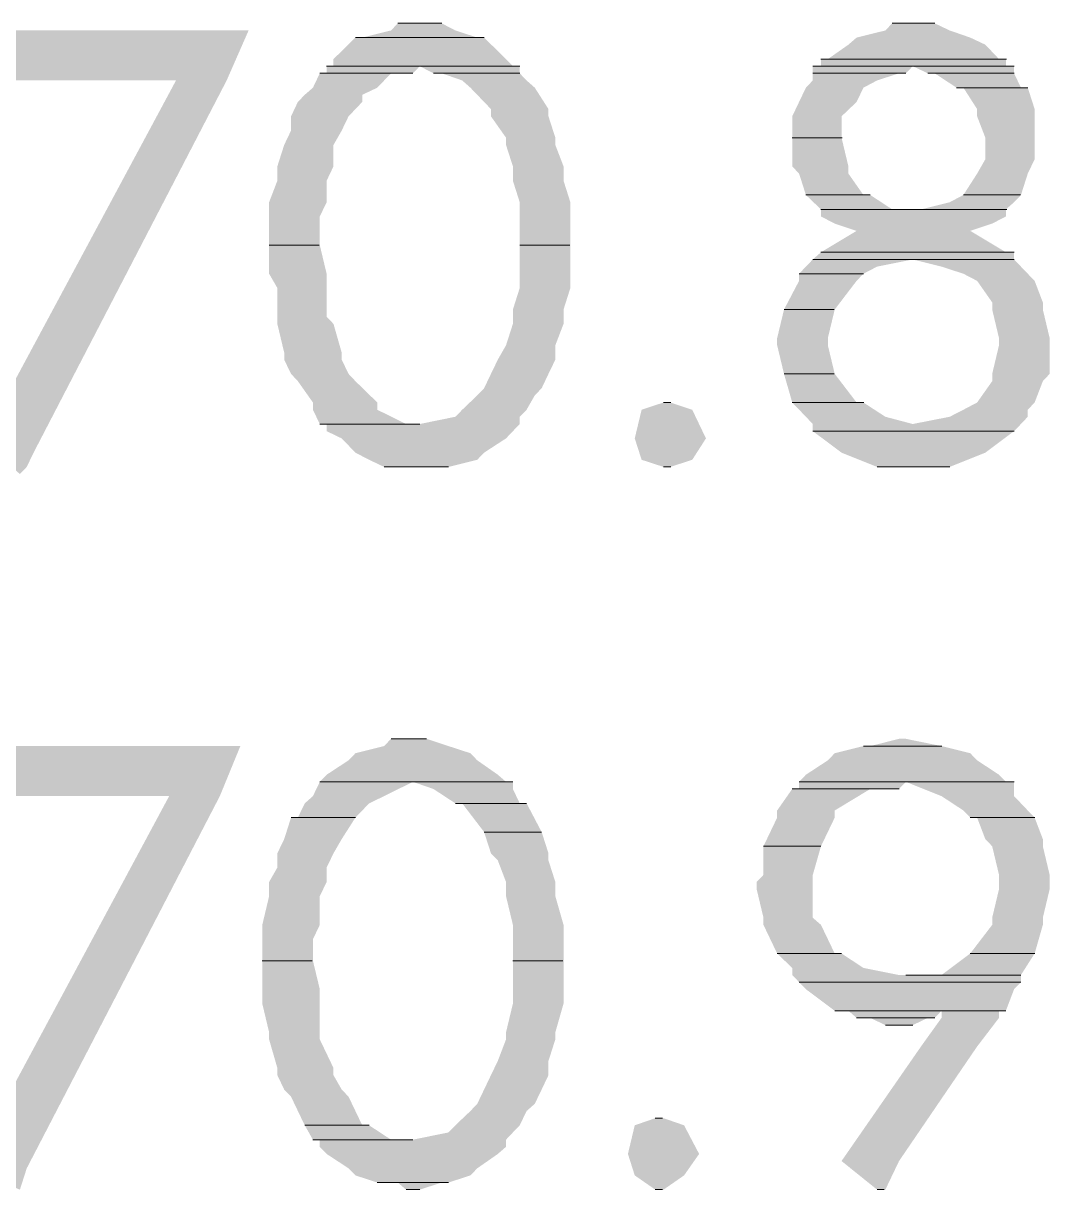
# Model space of a CAD drawing. Header units: inches. Extents: x 0.9 to 46, y 0.8 to 32.4.
# Drawn here: x 45.3018 to 45.5409, y 24.7329 to 25.0045 of the extents above; entities that cross this region are included whole.
import ezdxf

# ---------------------------------------------------------------- set-up
doc = ezdxf.new("R2010")
doc.units = ezdxf.units.IN
doc.header["$MEASUREMENT"] = 0
doc.layers.add('PDF_Geometry', color=7, linetype='Continuous')
doc.layers.add('PDF_Solid Fills', color=7, linetype='Continuous')

msp = doc.modelspace()

# ---------------------------------------------------------------- linework, layer by layer
at = {"layer": 'PDF_Geometry', "lineweight": 20}
for points in [[(45.39097, 25.00453), (45.38905, 25.00453), (45.39927, 25.00453)], [(45.39416, 25.00453), (45.39097, 25.00453), (45.39735, 25.00453)], [(45.39097, 25.00453), (45.39927, 25.00453)], [(45.50583, 25.00453), (45.50423, 25.00453), (45.51413, 25.00453)], [(45.50902, 25.00453), (45.50583, 25.00453), (45.51253, 25.00453)], [(45.50583, 25.00453), (45.51413, 25.00453)], [(45.38076, 25.00121), (45.37917, 25.00121), (45.40915, 25.00121)], [(45.38076, 25.00121), (45.40915, 25.00121)], [(45.37406, 24.99455), (45.37246, 24.99455), (45.39416, 24.99455)], [(45.37406, 24.99455), (45.41586, 24.99455), (45.39416, 24.99455)], [(45.41586, 24.99455), (45.39416, 24.99455), (45.41745, 24.99455)], [(45.48764, 24.99455), (45.48573, 24.99455), (45.50902, 24.99455)], [(45.48924, 24.9962), (45.48764, 24.9962), (45.49594, 24.9962)], [(45.48764, 24.99455), (45.50902, 24.99455)], [(45.48924, 24.9962), (45.49091, 24.9962)], [(45.48924, 24.9962), (45.53072, 24.9962)], [(45.48924, 24.9962), (45.53072, 24.9962)], [(45.48924, 24.9962), (45.49424, 24.9962)], [(45.48924, 24.9962), (45.49403, 24.9962)], [(45.48924, 24.9962), (45.49594, 24.9962)], [(45.49084, 24.9962), (45.53072, 24.9962)], [(45.49084, 24.9962), (45.53083, 24.9962)], [(45.49403, 24.9962), (45.53072, 24.9962)], [(45.49403, 24.9962), (45.53069, 24.9962)], [(45.50072, 24.99455), (45.53263, 24.99455)], [(45.50072, 24.99455), (45.53263, 24.99455)], [(45.37246, 24.99289), (45.37087, 24.99289), (45.38746, 24.99289)], [(45.37246, 24.99289), (45.39256, 24.99289), (45.38746, 24.99289)], [(45.39735, 24.99289), (45.41745, 24.99289)], [(45.39735, 24.99289), (45.41735, 24.99289)], [(45.48573, 24.99289), (45.50573, 24.99289)], [(45.48573, 24.99289), (45.50742, 24.99289), (45.50583, 24.99289)], [(45.51253, 24.99289), (45.53263, 24.99289)], [(45.51253, 24.99289), (45.53253, 24.99289)], [(45.51923, 24.98954), (45.53582, 24.98954)], [(45.51923, 24.98954), (45.53582, 24.98954)], [(45.48094, 24.97789), (45.49261, 24.97789)], [(45.48094, 24.97789), (45.49261, 24.97789)], [(45.48413, 24.96455), (45.49913, 24.96455)], [(45.48413, 24.96455), (45.49913, 24.96455)], [(45.52082, 24.96455), (45.53415, 24.96455)], [(45.52082, 24.96455), (45.53415, 24.96455)], [(45.48764, 24.9612), (45.50598, 24.9612)], [(45.48764, 24.9612), (45.50583, 24.9612)], [(45.48764, 24.9612), (45.50931, 24.9612)], [(45.48764, 24.9612), (45.50902, 24.9612)], [(45.51094, 24.9612), (45.50902, 24.9612), (45.53072, 24.9612)], [(45.51094, 24.9612), (45.53094, 24.9612)], [(45.35906, 24.95288), (45.37073, 24.95288)], [(45.35906, 24.95288), (45.37073, 24.95288)], [(45.41745, 24.95288), (45.42912, 24.95288)], [(45.41745, 24.95288), (45.42912, 24.95288)], [(45.48764, 24.95122), (45.53098, 24.95122)], [(45.48764, 24.95122), (45.53098, 24.95122)], [(45.48764, 24.95122), (45.51764, 24.95122)], [(45.48764, 24.95122), (45.53072, 24.95122), (45.51763, 24.95122)], [(45.52912, 24.95122), (45.51763, 24.95122), (45.53263, 24.95122)], [(45.52912, 24.95122), (45.53079, 24.95122)], [(45.52912, 24.95122), (45.53263, 24.95122)], [(45.48573, 24.94953), (45.50906, 24.94953)], [(45.48573, 24.94953), (45.51413, 24.94953), (45.50902, 24.94953)], [(45.51413, 24.94953), (45.50902, 24.94953), (45.53263, 24.94953)], [(45.51413, 24.94953), (45.53246, 24.94953)], [(45.48254, 24.94621), (45.49753, 24.94621)], [(45.48254, 24.94621), (45.49753, 24.94621)], [(45.47903, 24.93788), (45.49071, 24.93788)], [(45.47903, 24.93788), (45.49071, 24.93788)], [(45.47903, 24.92289), (45.49071, 24.92289)], [(45.47903, 24.92289), (45.49071, 24.92289)], [(45.45095, 24.91622), (45.45262, 24.91622)], [(45.48094, 24.91622), (45.49761, 24.91622)], [(45.48094, 24.91622), (45.49753, 24.91622)], [(45.37087, 24.91121), (45.39416, 24.91121)], [(45.37087, 24.91121), (45.39416, 24.91121)], [(45.48573, 24.90955), (45.52739, 24.90955)], [(45.48573, 24.90955), (45.52753, 24.90955)], [(45.48573, 24.90955), (45.5324, 24.90955)], [(45.48573, 24.90955), (45.53263, 24.90955)], [(45.52242, 24.90955), (45.53263, 24.90955)], [(45.52242, 24.90955), (45.53243, 24.90955)], [(45.52753, 24.90955), (45.53254, 24.90955)], [(45.38586, 24.90122), (45.40086, 24.90122)], [(45.38586, 24.90122), (45.40086, 24.90122)], [(45.38905, 24.90122), (45.40086, 24.90122), (45.39416, 24.90122)], [(45.45095, 24.90122), (45.45262, 24.90122)], [(45.50072, 24.90122), (45.51413, 24.90122)], [(45.50072, 24.90122), (45.51763, 24.90122), (45.51413, 24.90122)], [(45.50423, 24.90122), (45.51413, 24.90122), (45.50902, 24.90122)], [(45.38905, 24.83789), (45.38746, 24.83789), (45.39575, 24.83789)], [(45.39256, 24.83789), (45.38905, 24.83789), (45.39416, 24.83789)], [(45.38905, 24.83789), (45.39575, 24.83789)], [(45.49913, 24.8362), (45.49753, 24.8362), (45.51572, 24.8362)], [(45.49913, 24.8362), (45.51579, 24.8362)], [(45.37087, 24.82787), (45.40753, 24.82787)], [(45.37087, 24.82787), (45.41426, 24.82787), (45.40756, 24.82787)], [(45.37087, 24.82787), (45.40421, 24.82787)], [(45.37087, 24.82787), (45.40756, 24.82787), (45.40405, 24.82787)], [(45.37087, 24.82787), (45.39254, 24.82787)], [(45.37087, 24.82787), (45.40405, 24.82787), (45.39256, 24.82787)], [(45.40405, 24.82787), (45.39256, 24.82787), (45.41586, 24.82787)], [(45.40756, 24.82787), (45.40405, 24.82787), (45.41426, 24.82787)], [(45.40405, 24.82787), (45.41586, 24.82787)], [(45.40756, 24.82787), (45.41423, 24.82787)], [(45.40756, 24.82787), (45.41423, 24.82787)], [(45.48254, 24.82621), (45.48094, 24.82621), (45.49913, 24.82621)], [(45.48254, 24.82787), (45.50754, 24.82787)], [(45.48254, 24.82787), (45.53087, 24.82787)], [(45.48254, 24.82787), (45.53087, 24.82787)], [(45.48254, 24.82787), (45.53263, 24.82787)], [(45.48254, 24.82787), (45.53263, 24.82787)], [(45.48254, 24.82621), (45.50583, 24.82621), (45.49913, 24.82621)], [(45.40246, 24.82286), (45.41905, 24.82286)], [(45.40246, 24.82286), (45.41905, 24.82286)], [(45.36576, 24.81954), (45.36417, 24.81954), (45.37917, 24.81954)], [(45.36576, 24.81954), (45.3791, 24.81954)], [(45.52242, 24.81954), (45.53742, 24.81954)], [(45.52242, 24.81954), (45.53743, 24.81954)], [(45.40915, 24.81619), (45.42249, 24.81619)], [(45.40915, 24.81619), (45.42249, 24.81619)], [(45.47424, 24.81287), (45.48758, 24.81287)], [(45.47424, 24.81287), (45.48758, 24.81287)], [(45.47743, 24.78789), (45.49243, 24.78789)], [(45.47743, 24.78789), (45.49243, 24.78789)], [(45.52242, 24.78789), (45.53743, 24.78789)], [(45.52242, 24.78789), (45.53743, 24.78789)], [(45.35747, 24.7862), (45.36913, 24.7862)], [(45.35747, 24.7862), (45.36913, 24.7862)], [(45.41586, 24.7862), (45.42752, 24.7862)], [(45.41586, 24.7862), (45.42752, 24.7862)], [(45.51572, 24.78288), (45.50742, 24.78288), (45.53423, 24.78288)], [(45.51572, 24.78288), (45.53405, 24.78288)], [(45.48254, 24.78122), (45.5342, 24.78122)], [(45.48254, 24.78122), (45.53423, 24.78122)], [(45.48254, 24.78122), (45.5342, 24.78122)], [(45.48254, 24.78122), (45.5342, 24.78122)], [(45.52082, 24.78122), (45.53415, 24.78122)], [(45.49084, 24.77456), (45.52912, 24.77456)], [(45.49084, 24.77456), (45.53072, 24.77456), (45.52912, 24.77456)], [(45.49243, 24.77456), (45.51572, 24.77456)], [(45.49243, 24.77456), (45.52912, 24.77456), (45.51572, 24.77456)], [(45.51572, 24.77456), (45.52906, 24.77456)], [(45.49594, 24.7729), (45.51253, 24.7729)], [(45.49594, 24.7729), (45.51413, 24.7729), (45.51253, 24.7729)], [(45.49753, 24.7729), (45.51253, 24.7729)], [(45.49753, 24.7729), (45.51254, 24.7729)], [(45.50264, 24.77121), (45.50902, 24.77121), (45.50583, 24.77121)], [(45.44904, 24.74954), (45.45071, 24.74954)], [(45.36736, 24.74788), (45.38235, 24.74788)], [(45.36736, 24.74788), (45.38236, 24.74788)], [(45.36927, 24.74453), (45.39256, 24.74453)], [(45.36927, 24.74453), (45.39256, 24.74453)], [(45.38427, 24.73455), (45.39927, 24.73455)], [(45.38427, 24.73455), (45.40086, 24.73455), (45.39927, 24.73455)], [(45.39097, 24.73289), (45.39416, 24.73289), (45.39256, 24.73289)], [(45.44904, 24.73289), (45.45071, 24.73289)], [(45.50072, 24.73289), (45.50239, 24.73289)]]:
    msp.add_lwpolyline(points, close=True, dxfattribs=at)
at = {"layer": 'PDF_Solid Fills', "lineweight": 20, "transparency": 33554559}
for points in [[(45.28408, 25.00287), (45.28408, 24.99123), (45.34917, 24.99123)], [(45.28408, 25.00287), (45.35428, 25.00287), (45.34917, 24.99123)], [(45.38746, 25.00287), (45.38076, 25.00121), (45.40756, 25.00121)], [(45.38905, 25.00453), (45.38746, 25.00287), (45.40246, 25.00287)], [(45.38746, 25.00287), (45.40246, 25.00287), (45.40756, 25.00121)], [(45.38905, 25.00453), (45.39927, 25.00453), (45.40246, 25.00287)], [(45.50264, 25.00287), (45.49594, 25.00121), (45.52242, 25.00121)], [(45.50423, 25.00453), (45.50264, 25.00287), (45.51763, 25.00287)], [(45.50264, 25.00287), (45.51763, 25.00287), (45.52242, 25.00121)], [(45.50423, 25.00453), (45.51413, 25.00453), (45.51763, 25.00287)], [(45.37917, 25.00121), (45.37406, 24.9962), (45.41426, 24.9962)], [(45.37917, 25.00121), (45.40915, 25.00121), (45.41426, 24.9962)], [(45.49403, 24.99956), (45.48924, 24.9962), (45.52912, 24.9962)], [(45.49594, 25.00121), (45.49403, 24.99956), (45.52593, 24.99956)], [(45.49403, 24.99956), (45.52593, 24.99956), (45.52912, 24.9962)], [(45.49594, 25.00121), (45.52242, 25.00121), (45.52593, 24.99956)], [(45.37246, 24.99455), (45.37246, 24.99289), (45.39256, 24.99289)], [(45.37246, 24.99455), (45.39416, 24.99455), (45.39256, 24.99289)], [(45.37406, 24.9962), (45.37406, 24.99455), (45.41586, 24.99455)], [(45.37406, 24.9962), (45.41426, 24.9962), (45.41586, 24.99455)], [(45.39416, 24.99455), (45.39735, 24.99289), (45.41745, 24.99289)], [(45.39416, 24.99455), (45.41745, 24.99455), (45.41745, 24.99289)], [(45.48573, 24.99455), (45.48573, 24.99289), (45.50742, 24.99289)], [(45.48573, 24.99455), (45.50902, 24.99455), (45.50742, 24.99289)], [(45.48764, 24.9962), (45.48764, 24.99455), (45.50072, 24.99455)], [(45.48764, 24.9962), (45.49594, 24.9962), (45.50072, 24.99455)], [(45.49594, 24.9962), (45.50072, 24.99455), (45.53072, 24.99455)], [(45.49594, 24.9962), (45.53072, 24.9962), (45.53072, 24.99455)], [(45.50902, 24.99455), (45.51253, 24.99289), (45.53263, 24.99289)], [(45.50902, 24.99455), (45.53263, 24.99455), (45.53263, 24.99289)], [(45.37087, 24.99289), (45.36927, 24.98954), (45.38427, 24.98954)], [(45.37087, 24.99289), (45.38746, 24.99289), (45.38427, 24.98954)], [(45.39927, 24.99289), (45.40405, 24.99123), (45.41905, 24.99123)], [(45.39927, 24.99289), (45.41745, 24.99289), (45.41905, 24.99123)], [(45.48573, 24.99289), (45.48573, 24.99123), (45.50072, 24.99123)], [(45.48573, 24.99289), (45.50583, 24.99289), (45.50072, 24.99123)], [(45.51413, 24.99289), (45.51923, 24.98954), (45.53423, 24.98954)], [(45.51413, 24.99289), (45.53263, 24.99289), (45.53423, 24.98954)], [(45.33737, 24.99123), (45.29079, 24.90454), (45.30419, 24.90454)], [(45.33737, 24.99123), (45.34917, 24.99123), (45.30419, 24.90454)], [(45.36927, 24.98954), (45.36736, 24.98788), (45.38076, 24.98788)], [(45.36927, 24.98954), (45.38427, 24.98954), (45.38076, 24.98788)], [(45.40405, 24.99123), (45.40596, 24.98954), (45.42096, 24.98954)], [(45.40405, 24.99123), (45.41905, 24.99123), (45.42096, 24.98954)], [(45.40596, 24.98954), (45.41075, 24.98456), (45.42415, 24.98456)], [(45.40596, 24.98954), (45.42096, 24.98954), (45.42415, 24.98456)], [(45.48413, 24.98954), (45.48254, 24.98622), (45.49594, 24.98622)], [(45.48573, 24.99123), (45.48413, 24.98954), (45.49753, 24.98954)], [(45.48413, 24.98954), (45.49753, 24.98954), (45.49594, 24.98622)], [(45.48573, 24.99123), (45.50072, 24.99123), (45.49753, 24.98954)], [(45.52082, 24.98954), (45.52402, 24.98456), (45.53742, 24.98456)], [(45.52082, 24.98954), (45.53582, 24.98954), (45.53742, 24.98456)], [(45.36576, 24.98622), (45.36417, 24.98287), (45.37757, 24.98287)], [(45.36736, 24.98788), (45.36576, 24.98622), (45.38076, 24.98622)], [(45.36576, 24.98622), (45.38076, 24.98622), (45.37757, 24.98287)], [(45.36736, 24.98788), (45.38076, 24.98788), (45.38076, 24.98622)], [(45.48254, 24.98622), (45.48094, 24.98287), (45.49243, 24.98287)], [(45.48254, 24.98622), (45.49594, 24.98622), (45.49243, 24.98287)], [(45.41075, 24.98456), (45.41075, 24.98287), (45.42415, 24.98287)], [(45.41075, 24.98456), (45.42415, 24.98456), (45.42415, 24.98287)], [(45.52402, 24.98456), (45.52402, 24.98287), (45.53742, 24.98287)], [(45.52402, 24.98456), (45.53742, 24.98456), (45.53742, 24.98287)], [(45.36417, 24.98287), (45.36417, 24.97955), (45.37597, 24.97955)], [(45.36417, 24.98287), (45.37757, 24.98287), (45.37597, 24.97955)], [(45.41075, 24.98287), (45.41426, 24.97789), (45.42575, 24.97789)], [(45.41075, 24.98287), (45.42415, 24.98287), (45.42575, 24.97789)], [(45.48094, 24.98287), (45.48094, 24.97789), (45.49243, 24.97789)], [(45.48094, 24.98287), (45.49243, 24.98287), (45.49243, 24.97789)], [(45.52402, 24.98287), (45.52593, 24.97789), (45.53742, 24.97789)], [(45.52402, 24.98287), (45.53742, 24.98287), (45.53742, 24.97789)], [(45.36417, 24.97955), (45.36257, 24.9762), (45.37406, 24.9762)], [(45.36417, 24.97955), (45.37597, 24.97955), (45.37406, 24.9762)], [(45.41426, 24.97789), (45.41426, 24.9762), (45.42575, 24.9762)], [(45.41426, 24.97789), (45.42575, 24.97789), (45.42575, 24.9762)], [(45.48094, 24.97789), (45.48094, 24.97122), (45.49403, 24.97122)], [(45.48094, 24.97789), (45.49243, 24.97789), (45.49403, 24.97122)], [(45.52593, 24.97789), (45.52593, 24.9762), (45.53742, 24.9762)], [(45.52593, 24.97789), (45.53742, 24.97789), (45.53742, 24.9762)], [(45.36257, 24.9762), (45.36098, 24.97122), (45.37406, 24.97122)], [(45.36257, 24.9762), (45.37406, 24.9762), (45.37406, 24.97122)], [(45.41426, 24.9762), (45.41586, 24.97122), (45.42766, 24.97122)], [(45.41426, 24.9762), (45.42575, 24.9762), (45.42766, 24.97122)], [(45.52593, 24.9762), (45.52593, 24.97288), (45.53742, 24.97288)], [(45.52593, 24.9762), (45.53742, 24.9762), (45.53742, 24.97288)], [(45.52593, 24.97288), (45.52402, 24.96953), (45.53582, 24.96953)], [(45.52593, 24.97288), (45.53742, 24.97288), (45.53582, 24.96953)], [(45.36098, 24.97122), (45.36098, 24.96787), (45.37246, 24.96787)], [(45.36098, 24.97122), (45.37406, 24.97122), (45.37246, 24.96787)], [(45.41586, 24.97122), (45.41586, 24.96787), (45.42766, 24.96787)], [(45.41586, 24.97122), (45.42766, 24.97122), (45.42766, 24.96787)], [(45.48094, 24.97122), (45.48254, 24.96953), (45.49403, 24.96953)], [(45.48094, 24.97122), (45.49403, 24.97122), (45.49403, 24.96953)], [(45.48254, 24.96953), (45.48413, 24.96455), (45.49753, 24.96455)], [(45.48254, 24.96953), (45.49403, 24.96953), (45.49753, 24.96455)], [(45.52402, 24.96953), (45.52082, 24.96455), (45.53423, 24.96455)], [(45.52402, 24.96953), (45.53582, 24.96953), (45.53423, 24.96455)], [(45.36098, 24.96787), (45.35906, 24.96286), (45.37246, 24.96286)], [(45.36098, 24.96787), (45.37246, 24.96787), (45.37246, 24.96286)], [(45.41586, 24.96787), (45.41745, 24.96286), (45.42925, 24.96286)], [(45.41586, 24.96787), (45.42766, 24.96787), (45.42925, 24.96286)], [(45.48413, 24.96455), (45.48764, 24.9612), (45.50423, 24.9612)], [(45.48413, 24.96455), (45.49913, 24.96455), (45.50423, 24.9612)], [(45.52082, 24.96455), (45.51763, 24.96286), (45.53263, 24.96286)], [(45.52082, 24.96455), (45.53423, 24.96455), (45.53263, 24.96286)], [(45.35906, 24.96286), (45.35906, 24.95955), (45.37087, 24.95955)], [(45.35906, 24.96286), (45.37246, 24.96286), (45.37087, 24.95955)], [(45.41745, 24.96286), (45.41745, 24.95955), (45.42925, 24.95955)], [(45.41745, 24.96286), (45.42925, 24.96286), (45.42925, 24.95955)], [(45.51763, 24.96286), (45.51094, 24.9612), (45.53072, 24.9612)], [(45.51763, 24.96286), (45.53263, 24.96286), (45.53072, 24.9612)], [(45.35906, 24.95955), (45.35906, 24.95288), (45.37087, 24.95288)], [(45.35906, 24.95955), (45.37087, 24.95955), (45.37087, 24.95288)], [(45.41745, 24.95955), (45.41745, 24.95288), (45.42925, 24.95288)], [(45.41745, 24.95955), (45.42925, 24.95955), (45.42925, 24.95288)], [(45.48764, 24.9612), (45.50902, 24.9612), (45.48764, 24.95955)], [(45.50902, 24.9612), (45.48764, 24.95955), (45.53072, 24.95955)], [(45.48764, 24.95955), (45.49084, 24.95789), (45.52753, 24.95789)], [(45.48764, 24.95955), (45.53072, 24.95955), (45.52753, 24.95789)], [(45.50902, 24.9612), (45.53072, 24.9612), (45.53072, 24.95955)], [(45.49594, 24.95619), (45.48764, 24.95122), (45.53072, 24.95122)], [(45.49084, 24.95789), (45.49594, 24.95619), (45.52242, 24.95619)], [(45.49084, 24.95789), (45.52753, 24.95789), (45.52242, 24.95619)], [(45.49594, 24.95619), (45.52242, 24.95619), (45.53072, 24.95122)], [(45.35906, 24.95288), (45.35906, 24.94621), (45.37246, 24.94621)], [(45.35906, 24.95288), (45.37087, 24.95288), (45.37246, 24.94621)], [(45.41745, 24.95288), (45.41745, 24.94621), (45.42925, 24.94621)], [(45.41745, 24.95288), (45.42925, 24.95288), (45.42925, 24.94621)], [(45.48764, 24.95122), (45.48573, 24.94953), (45.51413, 24.94953)], [(45.48764, 24.95122), (45.51763, 24.95122), (45.51413, 24.94953)], [(45.51763, 24.95122), (45.51413, 24.94953), (45.53263, 24.94953)], [(45.51763, 24.95122), (45.53263, 24.95122), (45.53263, 24.94953)], [(45.48413, 24.94787), (45.48254, 24.94621), (45.49753, 24.94621)], [(45.48573, 24.94953), (45.48413, 24.94787), (45.50072, 24.94787)], [(45.48413, 24.94787), (45.50072, 24.94787), (45.49753, 24.94621)], [(45.48573, 24.94953), (45.50902, 24.94953), (45.50072, 24.94787)], [(45.50902, 24.94953), (45.51572, 24.94787), (45.53423, 24.94787)], [(45.50902, 24.94953), (45.53263, 24.94953), (45.53423, 24.94787)], [(45.51572, 24.94787), (45.52082, 24.94621), (45.53582, 24.94621)], [(45.51572, 24.94787), (45.53423, 24.94787), (45.53582, 24.94621)], [(45.35906, 24.94621), (45.36098, 24.94289), (45.37246, 24.94289)], [(45.35906, 24.94621), (45.37246, 24.94621), (45.37246, 24.94289)], [(45.41745, 24.94621), (45.41745, 24.94289), (45.42925, 24.94289)], [(45.41745, 24.94621), (45.42925, 24.94621), (45.42925, 24.94289)], [(45.48254, 24.94621), (45.48254, 24.94455), (45.49594, 24.94455)], [(45.48254, 24.94621), (45.49753, 24.94621), (45.49594, 24.94455)], [(45.52082, 24.94621), (45.52402, 24.94455), (45.53742, 24.94455)], [(45.52082, 24.94621), (45.53582, 24.94621), (45.53742, 24.94455)], [(45.36098, 24.94289), (45.36098, 24.93622), (45.37246, 24.93622)], [(45.36098, 24.94289), (45.37246, 24.94289), (45.37246, 24.93622)], [(45.41745, 24.94289), (45.41586, 24.93788), (45.42766, 24.93788)], [(45.41745, 24.94289), (45.42925, 24.94289), (45.42766, 24.93788)], [(45.48254, 24.94455), (45.47903, 24.93788), (45.49084, 24.93788)], [(45.48254, 24.94455), (45.49594, 24.94455), (45.49084, 24.93788)], [(45.52402, 24.94455), (45.52753, 24.93954), (45.53933, 24.93954)], [(45.52402, 24.94455), (45.53742, 24.94455), (45.53933, 24.93954)], [(45.41586, 24.93788), (45.41586, 24.93453), (45.42766, 24.93453)], [(45.41586, 24.93788), (45.42766, 24.93788), (45.42766, 24.93453)], [(45.47903, 24.93788), (45.47743, 24.93121), (45.48924, 24.93121)], [(45.47903, 24.93788), (45.49084, 24.93788), (45.48924, 24.93121)], [(45.52753, 24.93954), (45.52753, 24.93788), (45.53933, 24.93788)], [(45.52753, 24.93954), (45.53933, 24.93954), (45.53933, 24.93788)], [(45.52753, 24.93788), (45.52912, 24.93121), (45.54092, 24.93121)], [(45.52753, 24.93788), (45.53933, 24.93788), (45.54092, 24.93121)], [(45.36098, 24.93622), (45.36098, 24.93453), (45.37406, 24.93453)], [(45.36098, 24.93622), (45.37246, 24.93622), (45.37406, 24.93453)], [(45.36098, 24.93453), (45.36257, 24.92786), (45.37597, 24.92786)], [(45.36098, 24.93453), (45.37406, 24.93453), (45.37597, 24.92786)], [(45.41586, 24.93453), (45.41426, 24.92955), (45.42575, 24.92955)], [(45.41586, 24.93453), (45.42766, 24.93453), (45.42575, 24.92955)], [(45.41426, 24.92955), (45.41235, 24.9262), (45.42575, 24.9262)], [(45.41426, 24.92955), (45.42575, 24.92955), (45.42575, 24.9262)], [(45.47743, 24.93121), (45.47743, 24.92955), (45.48924, 24.92955)], [(45.47743, 24.93121), (45.48924, 24.93121), (45.48924, 24.92955)], [(45.47743, 24.92955), (45.47903, 24.92289), (45.49084, 24.92289)], [(45.47743, 24.92955), (45.48924, 24.92955), (45.49084, 24.92289)], [(45.52912, 24.92955), (45.52753, 24.92289), (45.54092, 24.92289)], [(45.52912, 24.93121), (45.52912, 24.92955), (45.54092, 24.92955)], [(45.52912, 24.93121), (45.54092, 24.93121), (45.54092, 24.92955)], [(45.52912, 24.92955), (45.54092, 24.92955), (45.54092, 24.92289)], [(45.36257, 24.92786), (45.36257, 24.9262), (45.37597, 24.9262)], [(45.36257, 24.92786), (45.37597, 24.92786), (45.37597, 24.9262)], [(45.36257, 24.9262), (45.36417, 24.92289), (45.37757, 24.92289)], [(45.36257, 24.9262), (45.37597, 24.9262), (45.37757, 24.92289)], [(45.41235, 24.9262), (45.41075, 24.92289), (45.42415, 24.92289)], [(45.41235, 24.9262), (45.42575, 24.9262), (45.42415, 24.92289)], [(45.36417, 24.92289), (45.36576, 24.92119), (45.37917, 24.92119)], [(45.36417, 24.92289), (45.37757, 24.92289), (45.37917, 24.92119)], [(45.36576, 24.92119), (45.36927, 24.91622), (45.38427, 24.91622)], [(45.36576, 24.92119), (45.37917, 24.92119), (45.38427, 24.91622)], [(45.41075, 24.92289), (45.40915, 24.91954), (45.42256, 24.91954)], [(45.41075, 24.92289), (45.42415, 24.92289), (45.42256, 24.91954)], [(45.47903, 24.92289), (45.48094, 24.91622), (45.49594, 24.91622)], [(45.47903, 24.92289), (45.49084, 24.92289), (45.49594, 24.91622)], [(45.52753, 24.92119), (45.52402, 24.91622), (45.53742, 24.91622)], [(45.52753, 24.92289), (45.52753, 24.92119), (45.53933, 24.92119)], [(45.52753, 24.92289), (45.54092, 24.92289), (45.53933, 24.92119)], [(45.52753, 24.92119), (45.53933, 24.92119), (45.53742, 24.91622)], [(45.40915, 24.91954), (45.40756, 24.91788), (45.42096, 24.91788)], [(45.40915, 24.91954), (45.42256, 24.91954), (45.42096, 24.91788)], [(45.36927, 24.91622), (45.36927, 24.91453), (45.38427, 24.91453)], [(45.36927, 24.91622), (45.38427, 24.91622), (45.38427, 24.91453)], [(45.40756, 24.91788), (45.40405, 24.91453), (45.41905, 24.91453)], [(45.40756, 24.91788), (45.42096, 24.91788), (45.41905, 24.91453)], [(45.45095, 24.91622), (45.44585, 24.91453), (45.45765, 24.91453)], [(45.45095, 24.91622), (45.45255, 24.91622), (45.45765, 24.91453)], [(45.48094, 24.91622), (45.48413, 24.9129), (45.50264, 24.9129)], [(45.48094, 24.91622), (45.49753, 24.91622), (45.50264, 24.9129)], [(45.52402, 24.91622), (45.52082, 24.91453), (45.53582, 24.91453)], [(45.52402, 24.91622), (45.53742, 24.91622), (45.53582, 24.91453)], [(45.36927, 24.91453), (45.37087, 24.91121), (45.39097, 24.91121)], [(45.36927, 24.91453), (45.38427, 24.91453), (45.39097, 24.91121)], [(45.40246, 24.9129), (45.39416, 24.91121), (45.41745, 24.91121)], [(45.40405, 24.91453), (45.40246, 24.9129), (45.41745, 24.9129)], [(45.40246, 24.9129), (45.41745, 24.9129), (45.41745, 24.91121)], [(45.40405, 24.91453), (45.41905, 24.91453), (45.41745, 24.9129)], [(45.44585, 24.91453), (45.44425, 24.90786), (45.46084, 24.90786)], [(45.44585, 24.91453), (45.45765, 24.91453), (45.46084, 24.90786)], [(45.48413, 24.9129), (45.48573, 24.91121), (45.50902, 24.91121)], [(45.48413, 24.9129), (45.50264, 24.9129), (45.50902, 24.91121)], [(45.51763, 24.9129), (45.50902, 24.91121), (45.53423, 24.91121)], [(45.52082, 24.91453), (45.51763, 24.9129), (45.53582, 24.9129)], [(45.51763, 24.9129), (45.53582, 24.9129), (45.53423, 24.91121)], [(45.52082, 24.91453), (45.53582, 24.91453), (45.53582, 24.9129)], [(45.37246, 24.91121), (45.39416, 24.91121), (45.37246, 24.90955)], [(45.39416, 24.91121), (45.37246, 24.90955), (45.41586, 24.90955)], [(45.39416, 24.91121), (45.41745, 24.91121), (45.41586, 24.90955)], [(45.48573, 24.91121), (45.48573, 24.90955), (45.52242, 24.90955)], [(45.48573, 24.91121), (45.50902, 24.91121), (45.52242, 24.90955)], [(45.50902, 24.91121), (45.52242, 24.90955), (45.53263, 24.90955)], [(45.50902, 24.91121), (45.53423, 24.91121), (45.53263, 24.90955)], [(45.37246, 24.90955), (45.37597, 24.90786), (45.41426, 24.90786)], [(45.37246, 24.90955), (45.41586, 24.90955), (45.41426, 24.90786)], [(45.37597, 24.90786), (45.37917, 24.90454), (45.40915, 24.90454)], [(45.37597, 24.90786), (45.41426, 24.90786), (45.40915, 24.90454)], [(45.44425, 24.90786), (45.44585, 24.90288), (45.45765, 24.90288)], [(45.44425, 24.90786), (45.46084, 24.90786), (45.45765, 24.90288)], [(45.48573, 24.90955), (45.49243, 24.90454), (45.52593, 24.90454)], [(45.48573, 24.90955), (45.53263, 24.90955), (45.52593, 24.90454)], [(45.29079, 24.90454), (45.29908, 24.90122), (45.30259, 24.90122)], [(45.29079, 24.90454), (45.30419, 24.90454), (45.30259, 24.90122)], [(45.37917, 24.90454), (45.38236, 24.90288), (45.40756, 24.90288)], [(45.37917, 24.90454), (45.40915, 24.90454), (45.40756, 24.90288)], [(45.49243, 24.90454), (45.50072, 24.90122), (45.51763, 24.90122)], [(45.49243, 24.90454), (45.52593, 24.90454), (45.51763, 24.90122)], [(45.38236, 24.90288), (45.38586, 24.90122), (45.40086, 24.90122)], [(45.38236, 24.90288), (45.40756, 24.90288), (45.40086, 24.90122)], [(45.44585, 24.90288), (45.45095, 24.90122), (45.45255, 24.90122)], [(45.44585, 24.90288), (45.45765, 24.90288), (45.45255, 24.90122)], [(45.29908, 24.90122), (45.30259, 24.90122), (45.301, 24.89956)], [(45.38746, 24.83789), (45.38586, 24.8362), (45.40086, 24.8362)], [(45.38746, 24.83789), (45.39575, 24.83789), (45.40086, 24.8362)], [(45.50583, 24.83789), (45.49913, 24.8362), (45.51572, 24.8362)], [(45.50583, 24.83789), (45.50742, 24.83789), (45.51572, 24.8362)], [(45.28249, 24.8362), (45.28249, 24.82455), (45.34758, 24.82455)], [(45.28249, 24.8362), (45.35236, 24.8362), (45.34758, 24.82455)], [(45.37917, 24.83454), (45.37757, 24.83288), (45.40756, 24.83288)], [(45.38586, 24.8362), (45.37917, 24.83454), (45.40596, 24.83454)], [(45.37917, 24.83454), (45.40596, 24.83454), (45.40756, 24.83288)], [(45.38586, 24.8362), (45.40086, 24.8362), (45.40596, 24.83454)], [(45.49084, 24.83454), (45.48924, 24.83288), (45.52402, 24.83288)], [(45.49753, 24.8362), (45.49084, 24.83454), (45.52242, 24.83454)], [(45.49084, 24.83454), (45.52242, 24.83454), (45.52402, 24.83288)], [(45.49753, 24.8362), (45.51572, 24.8362), (45.52242, 24.83454)], [(45.37757, 24.83288), (45.37246, 24.82953), (45.41235, 24.82953)], [(45.37757, 24.83288), (45.40756, 24.83288), (45.41235, 24.82953)], [(45.48924, 24.83288), (45.48413, 24.82953), (45.52912, 24.82953)], [(45.48924, 24.83288), (45.52402, 24.83288), (45.52912, 24.82953)], [(45.37246, 24.82953), (45.37087, 24.82787), (45.41426, 24.82787)], [(45.37246, 24.82953), (45.41235, 24.82953), (45.41426, 24.82787)], [(45.48413, 24.82953), (45.48254, 24.82787), (45.53072, 24.82787)], [(45.48413, 24.82953), (45.52912, 24.82953), (45.53072, 24.82787)], [(45.37087, 24.82787), (45.36927, 24.82455), (45.38586, 24.82455)], [(45.37087, 24.82787), (45.39256, 24.82787), (45.38586, 24.82455)], [(45.39256, 24.82787), (45.39735, 24.82621), (45.41586, 24.82621)], [(45.39256, 24.82787), (45.41586, 24.82787), (45.41586, 24.82621)], [(45.39735, 24.82621), (45.40246, 24.82286), (45.41745, 24.82286)], [(45.39735, 24.82621), (45.41586, 24.82621), (45.41745, 24.82286)], [(45.48094, 24.82621), (45.47743, 24.8212), (45.49084, 24.8212)], [(45.48094, 24.82621), (45.49913, 24.82621), (45.49084, 24.8212)], [(45.48254, 24.82787), (45.48254, 24.82621), (45.50583, 24.82621)], [(45.48254, 24.82787), (45.50742, 24.82787), (45.50583, 24.82621)], [(45.50742, 24.82787), (45.51572, 24.82455), (45.53263, 24.82455)], [(45.50742, 24.82787), (45.53263, 24.82787), (45.53263, 24.82455)], [(45.33577, 24.82455), (45.28919, 24.73786), (45.30259, 24.73786)], [(45.33577, 24.82455), (45.34758, 24.82455), (45.30259, 24.73786)], [(45.36736, 24.82286), (45.36576, 24.81954), (45.37917, 24.81954)], [(45.36927, 24.82455), (45.36736, 24.82286), (45.38236, 24.82286)], [(45.36736, 24.82286), (45.38236, 24.82286), (45.37917, 24.81954)], [(45.36927, 24.82455), (45.38586, 24.82455), (45.38236, 24.82286)], [(45.40405, 24.82286), (45.40915, 24.81619), (45.42256, 24.81619)], [(45.40405, 24.82286), (45.41905, 24.82286), (45.42256, 24.81619)], [(45.51572, 24.82455), (45.52082, 24.8212), (45.53582, 24.8212)], [(45.51572, 24.82455), (45.53263, 24.82455), (45.53582, 24.8212)], [(45.47743, 24.8212), (45.47743, 24.81954), (45.49084, 24.81954)], [(45.47743, 24.8212), (45.49084, 24.8212), (45.49084, 24.81954)], [(45.52082, 24.8212), (45.52242, 24.81954), (45.53742, 24.81954)], [(45.52082, 24.8212), (45.53582, 24.8212), (45.53742, 24.81954)], [(45.36417, 24.81954), (45.36257, 24.81453), (45.37597, 24.81453)], [(45.36417, 24.81954), (45.37917, 24.81954), (45.37597, 24.81453)], [(45.47743, 24.81954), (45.47424, 24.81287), (45.48764, 24.81287)], [(45.47743, 24.81954), (45.49084, 24.81954), (45.48764, 24.81287)], [(45.52402, 24.81954), (45.52593, 24.81453), (45.53933, 24.81453)], [(45.52402, 24.81954), (45.53742, 24.81954), (45.53933, 24.81453)], [(45.40915, 24.81619), (45.41075, 24.81122), (45.42415, 24.81122)], [(45.40915, 24.81619), (45.42256, 24.81619), (45.42415, 24.81122)], [(45.36257, 24.81453), (45.36098, 24.81122), (45.37406, 24.81122)], [(45.36257, 24.81453), (45.37597, 24.81453), (45.37406, 24.81122)], [(45.47424, 24.81287), (45.47424, 24.80621), (45.48573, 24.80621)], [(45.47424, 24.81287), (45.48764, 24.81287), (45.48573, 24.80621)], [(45.52593, 24.81453), (45.52753, 24.81287), (45.53933, 24.81287)], [(45.52593, 24.81453), (45.53933, 24.81453), (45.53933, 24.81287)], [(45.52753, 24.81287), (45.52912, 24.80621), (45.54092, 24.80621)], [(45.52753, 24.81287), (45.53933, 24.81287), (45.54092, 24.80621)], [(45.36098, 24.81122), (45.36098, 24.8079), (45.37246, 24.8079)], [(45.36098, 24.81122), (45.37406, 24.81122), (45.37246, 24.8079)], [(45.41075, 24.81122), (45.41235, 24.80956), (45.42415, 24.80956)], [(45.41075, 24.81122), (45.42415, 24.81122), (45.42415, 24.80956)], [(45.41235, 24.80956), (45.41426, 24.80455), (45.42575, 24.80455)], [(45.41235, 24.80956), (45.42415, 24.80956), (45.42575, 24.80455)], [(45.36098, 24.8079), (45.35906, 24.80455), (45.37246, 24.80455)], [(45.36098, 24.8079), (45.37246, 24.8079), (45.37246, 24.80455)], [(45.35906, 24.80455), (45.35906, 24.80123), (45.37087, 24.80123)], [(45.35906, 24.80455), (45.37246, 24.80455), (45.37087, 24.80123)], [(45.41426, 24.80455), (45.41426, 24.80123), (45.42575, 24.80123)], [(45.41426, 24.80455), (45.42575, 24.80455), (45.42575, 24.80123)], [(45.47424, 24.80621), (45.47265, 24.80455), (45.48573, 24.80455)], [(45.47265, 24.80455), (45.47265, 24.80289), (45.48573, 24.80289)], [(45.47265, 24.80455), (45.48573, 24.80455), (45.48573, 24.80289)], [(45.47424, 24.80621), (45.48573, 24.80621), (45.48573, 24.80455)], [(45.52912, 24.80621), (45.52912, 24.80455), (45.54092, 24.80455)], [(45.52912, 24.80621), (45.54092, 24.80621), (45.54092, 24.80455)], [(45.52912, 24.80455), (45.52912, 24.80289), (45.54092, 24.80289)], [(45.52912, 24.80455), (45.54092, 24.80455), (45.54092, 24.80289)], [(45.35906, 24.80123), (45.35747, 24.79456), (45.37087, 24.79456)], [(45.35906, 24.80123), (45.37087, 24.80123), (45.37087, 24.79456)], [(45.41426, 24.80123), (45.41586, 24.79456), (45.42766, 24.79456)], [(45.41426, 24.80123), (45.42575, 24.80123), (45.42766, 24.79456)], [(45.47265, 24.80289), (45.47424, 24.79622), (45.48573, 24.79622)], [(45.47265, 24.80289), (45.48573, 24.80289), (45.48573, 24.79622)], [(45.52912, 24.80289), (45.52753, 24.79622), (45.53933, 24.79622)], [(45.52912, 24.80289), (45.54092, 24.80289), (45.53933, 24.79622)], [(45.47424, 24.79622), (45.47424, 24.79456), (45.48764, 24.79456)], [(45.47424, 24.79622), (45.48573, 24.79622), (45.48764, 24.79456)], [(45.52753, 24.79622), (45.52753, 24.79456), (45.53933, 24.79456)], [(45.52753, 24.79622), (45.53933, 24.79622), (45.53933, 24.79456)], [(45.35747, 24.79456), (45.35747, 24.79121), (45.36927, 24.79121)], [(45.35747, 24.79456), (45.37087, 24.79456), (45.36927, 24.79121)], [(45.41586, 24.79456), (45.41586, 24.79287), (45.42766, 24.79287)], [(45.41586, 24.79456), (45.42766, 24.79456), (45.42766, 24.79287)], [(45.47424, 24.79456), (45.47743, 24.78789), (45.49084, 24.78789)], [(45.47424, 24.79456), (45.48764, 24.79456), (45.49084, 24.78789)], [(45.52753, 24.79456), (45.52242, 24.78789), (45.53742, 24.78789)], [(45.52753, 24.79456), (45.53933, 24.79456), (45.53742, 24.78789)], [(45.35747, 24.79121), (45.35747, 24.7862), (45.36927, 24.7862)], [(45.35747, 24.79121), (45.36927, 24.79121), (45.36927, 24.7862)], [(45.41586, 24.79287), (45.41586, 24.7862), (45.42766, 24.7862)], [(45.41586, 24.79287), (45.42766, 24.79287), (45.42766, 24.7862)], [(45.47743, 24.78789), (45.48094, 24.78454), (45.49753, 24.78454)], [(45.47743, 24.78789), (45.49243, 24.78789), (45.49753, 24.78454)], [(45.52242, 24.78789), (45.51572, 24.78288), (45.53423, 24.78288)], [(45.52242, 24.78789), (45.53742, 24.78789), (45.53423, 24.78288)], [(45.35747, 24.7862), (45.35747, 24.77957), (45.37087, 24.77957)], [(45.35747, 24.7862), (45.36927, 24.7862), (45.37087, 24.77957)], [(45.41586, 24.7862), (45.41586, 24.77957), (45.42766, 24.77957)], [(45.41586, 24.7862), (45.42766, 24.7862), (45.42766, 24.77957)], [(45.48094, 24.78454), (45.48094, 24.78288), (45.50583, 24.78288)], [(45.48094, 24.78454), (45.49753, 24.78454), (45.50583, 24.78288)], [(45.48094, 24.78288), (45.48254, 24.78122), (45.52082, 24.78122)], [(45.48094, 24.78288), (45.50742, 24.78288), (45.52082, 24.78122)], [(45.50742, 24.78288), (45.52082, 24.78122), (45.53423, 24.78122)], [(45.50742, 24.78288), (45.53423, 24.78288), (45.53423, 24.78122)], [(45.35747, 24.77957), (45.35747, 24.77622), (45.37087, 24.77622)], [(45.35747, 24.77957), (45.37087, 24.77957), (45.37087, 24.77622)], [(45.41586, 24.77957), (45.41586, 24.77622), (45.42766, 24.77622)], [(45.41586, 24.77957), (45.42766, 24.77957), (45.42766, 24.77622)], [(45.48254, 24.78122), (45.48413, 24.77957), (45.53263, 24.77957)], [(45.48254, 24.78122), (45.53423, 24.78122), (45.53263, 24.77957)], [(45.48413, 24.77957), (45.49084, 24.77456), (45.53072, 24.77456)], [(45.48413, 24.77957), (45.53263, 24.77957), (45.53072, 24.77456)], [(45.35747, 24.77622), (45.35906, 24.76955), (45.37087, 24.76955)], [(45.35747, 24.77622), (45.37087, 24.77622), (45.37087, 24.76955)], [(45.41586, 24.77622), (45.41426, 24.76955), (45.42575, 24.76955)], [(45.41586, 24.77622), (45.42766, 24.77622), (45.42575, 24.76955)], [(45.49403, 24.77456), (45.49594, 24.7729), (45.51413, 24.7729)], [(45.49403, 24.77456), (45.51572, 24.77456), (45.51413, 24.7729)], [(45.51572, 24.77456), (45.51572, 24.7729), (45.52912, 24.7729)], [(45.51572, 24.77456), (45.52912, 24.77456), (45.52912, 24.7729)], [(45.49913, 24.7729), (45.50264, 24.77121), (45.50902, 24.77121)], [(45.49913, 24.7729), (45.51253, 24.7729), (45.50902, 24.77121)], [(45.51572, 24.7729), (45.51094, 24.76623), (45.52402, 24.76623)], [(45.51572, 24.7729), (45.52912, 24.7729), (45.52402, 24.76623)], [(45.35906, 24.76955), (45.35906, 24.76789), (45.37087, 24.76789)], [(45.35906, 24.76955), (45.37087, 24.76955), (45.37087, 24.76789)], [(45.41426, 24.76955), (45.41426, 24.76789), (45.42575, 24.76789)], [(45.41426, 24.76955), (45.42575, 24.76955), (45.42575, 24.76789)], [(45.35906, 24.76789), (45.36098, 24.76122), (45.37406, 24.76122)], [(45.35906, 24.76789), (45.37087, 24.76789), (45.37406, 24.76122)], [(45.41426, 24.76789), (45.41235, 24.76288), (45.42415, 24.76288)], [(45.41426, 24.76789), (45.42575, 24.76789), (45.42415, 24.76288)], [(45.51094, 24.76623), (45.49243, 24.73956), (45.50583, 24.73956)], [(45.51094, 24.76623), (45.52402, 24.76623), (45.50583, 24.73956)], [(45.36098, 24.76122), (45.36098, 24.75956), (45.37406, 24.75956)], [(45.36098, 24.76122), (45.37406, 24.76122), (45.37406, 24.75956)], [(45.41235, 24.76288), (45.41075, 24.75956), (45.42415, 24.75956)], [(45.41235, 24.76288), (45.42415, 24.76288), (45.42415, 24.75956)], [(45.36098, 24.75956), (45.36257, 24.75621), (45.37597, 24.75621)], [(45.36098, 24.75956), (45.37406, 24.75956), (45.37597, 24.75621)], [(45.41075, 24.75956), (45.40915, 24.75621), (45.42256, 24.75621)], [(45.41075, 24.75956), (45.42415, 24.75956), (45.42256, 24.75621)], [(45.36257, 24.75621), (45.36417, 24.75455), (45.37757, 24.75455)], [(45.36257, 24.75621), (45.37597, 24.75621), (45.37757, 24.75455)], [(45.40915, 24.75621), (45.40756, 24.75289), (45.42096, 24.75289)], [(45.40915, 24.75621), (45.42256, 24.75621), (45.42096, 24.75289)], [(45.36417, 24.75455), (45.36736, 24.74788), (45.38076, 24.74788)], [(45.36417, 24.75455), (45.37757, 24.75455), (45.38076, 24.74788)], [(45.40756, 24.75289), (45.40596, 24.7512), (45.41905, 24.7512)], [(45.40756, 24.75289), (45.42096, 24.75289), (45.41905, 24.7512)], [(45.40596, 24.7512), (45.40246, 24.74788), (45.41745, 24.74788)], [(45.40596, 24.7512), (45.41905, 24.7512), (45.41745, 24.74788)], [(45.44904, 24.74954), (45.44425, 24.74788), (45.45574, 24.74788)], [(45.44904, 24.74954), (45.45095, 24.74954), (45.45574, 24.74788)], [(45.36736, 24.74788), (45.36927, 24.74453), (45.38746, 24.74453)], [(45.36736, 24.74788), (45.38236, 24.74788), (45.38746, 24.74453)], [(45.40246, 24.74788), (45.40086, 24.74622), (45.41586, 24.74622)], [(45.40246, 24.74788), (45.41745, 24.74788), (45.41586, 24.74622)], [(45.44425, 24.74788), (45.44266, 24.74121), (45.45925, 24.74121)], [(45.44425, 24.74788), (45.45574, 24.74788), (45.45925, 24.74121)], [(45.37087, 24.74453), (45.39256, 24.74453), (45.37087, 24.74287)], [(45.39256, 24.74453), (45.37087, 24.74287), (45.41426, 24.74287)], [(45.40086, 24.74622), (45.39256, 24.74453), (45.41426, 24.74453)], [(45.39256, 24.74453), (45.41426, 24.74453), (45.41426, 24.74287)], [(45.40086, 24.74622), (45.41586, 24.74622), (45.41426, 24.74453)], [(45.37087, 24.74287), (45.37246, 24.74121), (45.41235, 24.74121)], [(45.37087, 24.74287), (45.41426, 24.74287), (45.41235, 24.74121)], [(45.37246, 24.74121), (45.37757, 24.73786), (45.40756, 24.73786)], [(45.37246, 24.74121), (45.41235, 24.74121), (45.40756, 24.73786)], [(45.44266, 24.74121), (45.44425, 24.73621), (45.45574, 24.73621)], [(45.44266, 24.74121), (45.45925, 24.74121), (45.45574, 24.73621)], [(45.49243, 24.73956), (45.50072, 24.73289), (45.50264, 24.73289)], [(45.49243, 24.73956), (45.50583, 24.73956), (45.50264, 24.73289)], [(45.28919, 24.73786), (45.30259, 24.73786), (45.301, 24.73289)], [(45.37757, 24.73786), (45.37917, 24.73621), (45.40596, 24.73621)], [(45.37757, 24.73786), (45.40756, 24.73786), (45.40596, 24.73621)], [(45.37917, 24.73621), (45.38427, 24.73455), (45.40086, 24.73455)], [(45.37917, 24.73621), (45.40596, 24.73621), (45.40086, 24.73455)], [(45.44425, 24.73621), (45.44904, 24.73289), (45.45095, 24.73289)], [(45.44425, 24.73621), (45.45574, 24.73621), (45.45095, 24.73289)], [(45.38905, 24.73455), (45.39097, 24.73289), (45.39416, 24.73289)], [(45.38905, 24.73455), (45.39927, 24.73455), (45.39416, 24.73289)]]:
    msp.add_solid(points, dxfattribs=at)

doc.saveas('drawing.dxf')
